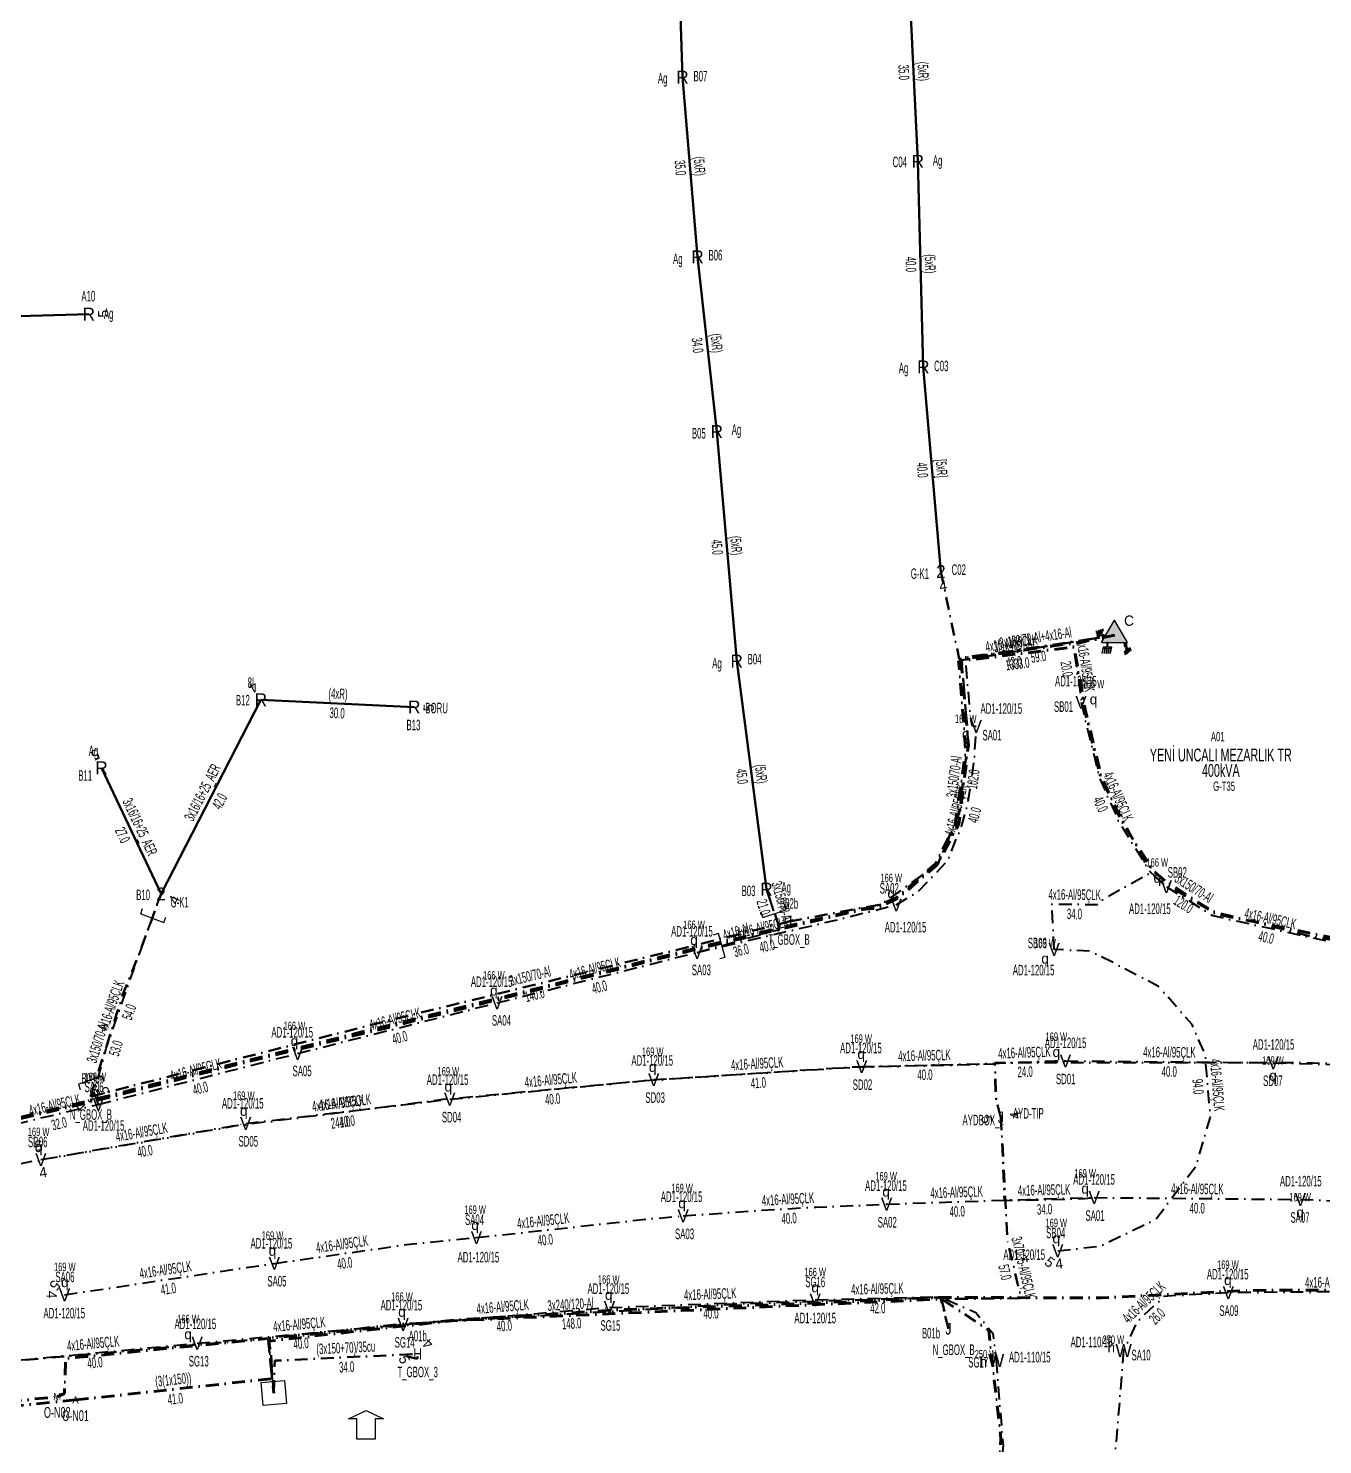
# Model space of a CAD drawing. Header units: millimetres. Extents: x 554556 to 559004, y 4084130 to 4087120.
# Drawn here: x 556006.3 to 556257.9, y 4085546.4 to 4085821.7 of the extents above; entities that cross this region are included whole.
import ezdxf
from ezdxf.enums import TextEntityAlignment as Align

# ---------------------------------------------------------------- set-up
doc = ezdxf.new("R2010")
doc.units = ezdxf.units.MM
doc.linetypes.add('DASHDOT', pattern=[5, 2.5, -1.25, 0, -1.25])
for name, color, linetype, lineweight in [('DIREK_AG_MEVCUT', 120, 'Continuous', 25), ('DIREK_AG_YENI', 108, 'Continuous', 25), ('DIREK_AYD_MEVCUT', 190, 'Continuous', 25), ('DIREK_AYD_YENI', 152, 'Continuous', 25), ('DIREK_BOX_MEVCUT', 5, 'Continuous', 25), ('DIREK_BOX_YENI', 5, 'Continuous', 25), ('HAT_AG_HAVAI_BYSK', 3, 'Continuous', 50), ('HAT_AG_HAVAI_MEVCUT', 126, 'Continuous', 50), ('HAT_AG_HAVAI_YENI', 3, 'Continuous', 50), ('HAT_AG_YERALTI_MEVCUT', 126, 'DASHDOT', 50), ('HAT_AG_YERALTI_YENI', 3, 'DASHDOT', 50), ('HAT_AYD_YERALTI_MEVCUT', 150, 'DASHDOT', 40), ('HAT_AYD_YERALTI_YENI', 4, 'DASHDOT', 40), ('HAT_BOX_YERALTI_MEVCUT', 192, 'DASHDOT', 50), ('HAT_BOX_YERALTI_YENI', 5, 'DASHDOT', 50), ('HAT_ENH_YERALTI_MEVCUT', 6, 'DASHDOT', 70), ('HAT_ENH_YERALTI_YENI', 6, 'DASHDOT', 70), ('HAT_OG_YERALTI_MEVCUT', 48, 'DASHDOT', 70), ('HAT_OG_YERALTI_YENI', 1, 'DASHDOT', 70), ('NODE_ENH_YENI', 5, 'Continuous', 25), ('NODE_OG_MEVCUT', 5, 'Continuous', 25), ('TRAFO_MEVCUT', 5, 'Continuous', 30), ('TRAFO_TADILAT_BYSK', 5, 'Continuous', 30), ('TRAFO_YENI', 5, 'Continuous', 30)]:
    doc.layers.add(name, color=color, linetype=linetype, lineweight=lineweight)
doc.layers.add('LAMBA_GUCU', color=4, linetype='Continuous')
doc.layers.add('NIA_AG', color=5, linetype='Continuous')
doc.styles.add('Direk', font='B_CAD')
doc.styles.get("Standard").update_dxf_attribs({"font": 'Arial'})

# ---------------------------------------------------------------- blocks, each defined once
blk = doc.blocks.new('YENI_DIREK')
h = blk.add_hatch(color=32)
h.paths.add_polyline_path([(-3.28, -0.5), (-3.07, -0.63), (-2.64, 0.1), (-1.87, -0.35), (-1.77, -0.17), (-2.54, 0.28), (-2.11, 1.01), (-2.33, 1.14)])
h.paths.add_polyline_path([(-3.42, -0.17), (-3.29, -0.25), (-2.57, 0.98), (-2.7, 1.06)])
h.paths.add_polyline_path([(-3.5, 0.29), (-3.37, 0.22), (-3.01, 0.82), (-3.14, 0.9)])
h.paths.add_polyline_path([(-3.41, 0.73), (-3.54, 0.81), (-3.62, 0.68), (-3.49, 0.61)])
h.paths.add_polyline_path([(-1.26, -1.44), (-1.46, -1.44), (-1.47, -2.34), (-2.22, -2.34), (-2.48, -3.47), (-2.38, -3.47), (-2.17, -2.54), (-1.87, -2.54), (-2.08, -3.47), (-1.98, -3.47), (-1.77, -2.54), (-1.47, -2.54), (-1.68, -3.48), (-1.58, -3.48), (-1.37, -2.54), (-1.07, -2.54), (-1.28, -3.48), (-1.18, -3.48), (-0.97, -2.54), (-0.67, -2.55), (-0.88, -3.48), (-0.78, -3.48), (-0.52, -2.35), (-1.27, -2.34)])
at = {"layer": 'TRAFO_YENI'}
for points in [[(2.31, -1.57), (2.08, -1.92), (2.04, -1.44), (1.9, -1.44), (1.98, -2.32), (2.21, -1.96), (2.27, -2.67), (2.06, -2.67), (2.36, -2.87), (2.36, -2.86), (2.6, -2.49), (2.41, -2.63)], [(2.31, -1.57), (2.08, -1.92), (2.04, -1.44), (1.9, -1.44), (1.98, -2.32), (2.21, -1.96), (2.27, -2.67), (2.06, -2.67), (2.36, -2.87), (1.94, -3.19), (2.16, -3.79), (2.22, -3.74), (2.04, -3.26), (2.22, -3.13), (2.4, -3.6), (2.46, -3.56), (2.28, -3.08), (2.46, -2.94), (2.64, -3.42), (2.69, -3.38), (2.51, -2.9), (2.69, -2.76), (2.87, -3.24), (2.93, -3.2), (2.75, -2.72), (2.93, -2.58), (3.11, -3.06), (3.17, -3.01), (2.95, -2.42), (2.36, -2.86), (2.6, -2.49), (2.41, -2.63)], [(2.93, -2.58), (3.11, -3.06), (3.17, -3.01), (2.95, -2.42), (2.36, -2.86), (2.6, -2.49), (2.41, -2.63), (2.31, -1.57), (2.08, -1.92), (2.04, -1.44), (1.9, -1.44), (1.98, -2.32), (2.21, -1.96), (2.27, -2.67), (2.06, -2.67), (2.36, -2.87), (1.94, -3.19), (2.16, -3.79), (2.22, -3.74), (2.04, -3.26), (2.22, -3.13), (2.4, -3.6), (2.46, -3.56), (2.28, -3.08), (2.46, -2.94), (2.64, -3.42), (2.69, -3.38), (2.51, -2.9), (2.69, -2.76), (2.87, -3.24), (2.93, -3.2), (2.75, -2.72)]]:
    blk.add_hatch(color=32, dxfattribs=at).paths.add_polyline_path(points)
at = {"layer": 'TRAFO_TADILAT_BYSK', "color": 32, "flags": 128}
for points in [[(-3.49, 0.61), (-3.41, 0.73), (-3.54, 0.81), (-3.62, 0.68), (-3.49, 0.61)], [(-3.37, 0.22), (-3.01, 0.82), (-3.14, 0.9), (-3.5, 0.29), (-3.37, 0.22)], [(-3.29, -0.25), (-2.57, 0.98), (-2.7, 1.06), (-3.42, -0.17), (-3.29, -0.25)], [(-1.77, -0.17), (-2.54, 0.28), (-2.11, 1.01), (-2.33, 1.14), (-3.28, -0.5), (-3.07, -0.63), (-2.64, 0.1), (-1.87, -0.35), (-1.77, -0.17)], [(-1.26, -1.44), (-1.46, -1.44), (-1.47, -2.34), (-2.22, -2.34), (-2.48, -3.47), (-2.38, -3.47), (-2.17, -2.54), (-1.87, -2.54), (-2.08, -3.47), (-1.98, -3.47), (-1.77, -2.54), (-1.47, -2.54), (-1.68, -3.48), (-1.58, -3.48), (-1.37, -2.54), (-1.07, -2.54), (-1.28, -3.48), (-1.18, -3.48), (-0.97, -2.54), (-0.67, -2.55), (-0.88, -3.48), (-0.78, -3.48), (-0.52, -2.35), (-1.27, -2.34), (-1.26, -1.44)]]:
    blk.add_lwpolyline(points, dxfattribs=at)
at = {"layer": 'TRAFO_YENI', "linetype": 'Continuous'}
for p, q in [((-2.5, -1.44), (0, 2.89)), ((2.5, -1.44), (0, 2.89)), ((-2.5, -1.44), (2.5, -1.44))]:
    blk.add_line(p, q, dxfattribs=at)
at = {"layer": 'TRAFO_YENI', "color": 32, "flags": 128}
blk.add_lwpolyline([(1.9, -1.44), (2.04, -1.44), (2.08, -1.92), (2.31, -1.57), (2.41, -2.63), (2.6, -2.49), (2.36, -2.86), (2.95, -2.42), (3.17, -3.01), (3.11, -3.06), (2.93, -2.58), (2.75, -2.72), (2.93, -3.2), (2.87, -3.24), (2.69, -2.76), (2.51, -2.9), (2.69, -3.38), (2.64, -3.42), (2.46, -2.94), (2.28, -3.08), (2.46, -3.56), (2.4, -3.6), (2.22, -3.13), (2.04, -3.26), (2.22, -3.74), (2.16, -3.79), (1.94, -3.19), (2.36, -2.87), (2.06, -2.67), (2.27, -2.67), (2.21, -1.96), (1.98, -2.32), (1.9, -1.44)], dxfattribs=at)
at = {"layer": 'TRAFO_YENI', "linetype": 'Continuous'}
for points in [[(-2.5, -1.44), (0, -1.44), (0, 2.89)], [(0, -1.44), (0, 2.89), (2.5, -1.44)]]:
    blk.add_solid(points, dxfattribs=at)
blk = doc.blocks.new('MEV_BINA_KARE')
at = {"layer": 'TRAFO_MEVCUT', "linetype": 'Continuous'}
for p, q in [((-2.25, -2.25), (-2.25, 2.25)), ((-2.25, 2.25), (2.25, 2.25)), ((0, 1.8), (0, 2.7)), ((2.25, 2.25), (2.25, -2.25)), ((2.25, -2.25), (-2.25, -2.25))]:
    blk.add_line(p, q, dxfattribs=at)
blk = doc.blocks.new('AG_NIA', base_point=(-64.4296, 129.8924))
at = {"layer": 'NIA_AG'}
for p, q in [((-64.429604, 132.292432), (-65.529604, 132.292432)), ((-64.429604, 127.492432), (-64.429604, 132.292432)), ((-64.429604, 127.492432), (-65.529604, 127.492432))]:
    blk.add_line(p, q, dxfattribs=at)
blk = doc.blocks.new('MEV_BETKOSK')
at = {"layer": 'TRAFO_MEVCUT', "linetype": 'Continuous'}
for p, q in [((-3.4, 2), (0, 3.6)), ((0, 3.6), (3.4, 2)), ((-1.8, 2), (-3.4, 2)), ((-1.8, -2), (-1.8, 2)), ((3.4, 2), (1.8, 2)), ((1.8, 2), (1.8, -2)), ((1.8, -2), (-1.8, -2))]:
    blk.add_line(p, q, dxfattribs=at)

msp = doc.modelspace()

# ---------------------------------------------------------------- linework, layer by layer
at = {"layer": 'HAT_AG_HAVAI_BYSK'}
msp.add_line((556183.72, 4085716.09), (556180.31, 4085755.85), dxfattribs=at)
at = {"layer": 'HAT_AG_HAVAI_MEVCUT'}
for p, q in [((556133.49, 4085812.17), (556132.36, 4085848.59)), ((556179.24, 4085795.82), (556177.57, 4085830.58)), ((556136.42, 4085777.24), (556133.49, 4085812.17)), ((556180.31, 4085755.85), (556179.24, 4085795.82)), ((556140.16, 4085743.29), (556136.42, 4085777.24)), ((555983.48, 4085765.12), (556018.09, 4085766.11)), ((556144.03, 4085698.68), (556140.16, 4085743.29)), ((556149.82, 4085654.35), (556144.03, 4085698.68)), ((556051.53, 4085691.16), (556081.36, 4085689.75))]:
    msp.add_line(p, q, dxfattribs=at)
at = {"layer": 'HAT_AG_HAVAI_YENI'}
for p, q in [((556032.136, 4085653.408), (556051.53, 4085691.16)), ((556020.56, 4085677.93), (556032.136, 4085653.408))]:
    msp.add_line(p, q, dxfattribs=at)
at = {"layer": 'HAT_AG_YERALTI_MEVCUT', "flags": 128}
msp.add_lwpolyline([(556081.98, 4085563.5), (556081.98, 4085563.05), (556078.8, 4085563.79)], dxfattribs=at)
msp.add_lwpolyline([(556081.98, 4085563.5), (556081.98, 4085563.05), (556078.8, 4085563.79)], dxfattribs=at)
at = {"layer": 'HAT_AG_YERALTI_YENI', "flags": 128}
msp.add_lwpolyline([(556183.72, 4085716.09), (556187.293398, 4085699.087853), (556217.475, 4085703.712)], dxfattribs=at)
at = {"layer": 'HAT_AYD_YERALTI_MEVCUT', "flags": 128}
for points in [[(556219.255763, 4085564.681888), (556215.289394, 4085516.423573)], [(556194.47, 4085562.75), (556195.816307, 4085546.202581), (556192.91, 4085511.28)]]:
    msp.add_lwpolyline(points, dxfattribs=at)
at = {"layer": 'HAT_AYD_YERALTI_YENI', "flags": 128}
for points in [[(556217.475, 4085703.712), (556206.952613, 4085701.697342), (556188.454053, 4085698.980005), (556189.433371, 4085688.062419), (556189.723539, 4085686.212595), (556190.60028, 4085685.966502)], [(556217.475, 4085703.712), (556210.549198, 4085702.055156), (556209.377364, 4085701.831949), (556210.746336, 4085693.107447), (556210.967, 4085690.663)], [(556210.967, 4085690.663), (556214.569249, 4085675.929128), (556218.394249, 4085667.322878), (556224.370811, 4085657.760378), (556227.563643, 4085654.822393)], [(556175.046, 4085651.28), (556179.261483, 4085653.859507), (556185.036017, 4085659.858294), (556187.783125, 4085666.698033), (556189.12199, 4085671.757882), (556190.235998, 4085679.408378), (556190.60028, 4085685.966502)], [(556205.747908, 4085642.639251), (556205.298133, 4085651.464276), (556214.137857, 4085651.367284), (556214.739008, 4085652.097254), (556224.394866, 4085657.503104), (556226.498896, 4085655.785528), (556227.563643, 4085654.822393)], [(556227.563643, 4085654.822393), (556236.61604, 4085649.1978), (556258.131665, 4085644.41655), (556265.462915, 4085643.14155)], [(556019.94528, 4085612.515257), (556019.150347, 4085614.852359), (556021.48936, 4085623.416888), (556026.815512, 4085638.756616), (556032.136, 4085653.408)], [(556136.334, 4085642.054), (556152.402127, 4085646.530818), (556149.82, 4085654.35)], [(556136.334, 4085642.054), (556162.684014, 4085648.189953), (556175.046, 4085651.28)], [(556097.446389, 4085632.242337), (556136.334, 4085642.054)], [(556206.434937, 4085584.047366), (556214.686566, 4085584.970345), (556225.473171, 4085590.145), (556233.271594, 4085600.49431), (556236.114011, 4085610.041912), (556235.093656, 4085622.213284), (556232.54277, 4085628.043881), (556226.031118, 4085635.454562), (556212.869072, 4085642.316038), (556205.747908, 4085642.639251)], [(556058.68344, 4085622.409667), (556097.446389, 4085632.242337)], [(556019.94528, 4085612.515257), (556058.68344, 4085622.409667)], [(556195.402, 4085610.007), (556194.332268, 4085613.809867), (556194.276446, 4085620.675876), (556253.223645, 4085620.675876), (556332.287012, 4085618.270841), (556384.776784, 4085616.818903), (556432.416125, 4085616.204929), (556449.218309, 4085616.484035), (556489.934881, 4085618.435929), (556520.971474, 4085620.892062), (556538.082538, 4085622.174161), (556537.635968, 4085610.507528), (556536.966113, 4085609.67021), (556530.648687, 4085609.912234)], [(556195.402, 4085610.007), (556194.559894, 4085613.504742), (556194.280788, 4085620.31493), (556165.717635, 4085619.703243), (556126.028755, 4085617.079646), (556086.929971, 4085613.450974), (556046.654161, 4085608.318708), (556007.579314, 4085601.50852), (555985.556043, 4085597.324951), (555978.936383, 4085595.988312), (555981.476248, 4085584.450068), (555979.380415, 4085584.337856)], [(556127.905371, 4085617.326406), (556168.336857, 4085619.850472)], [(556168.336857, 4085619.850472), (556192.819428, 4085620.461947), (556207.945154, 4085620.958332)], [(556195.402, 4085610.007), (556194.453099, 4085613.981793), (556194.173993, 4085620.512875), (556205.896447, 4085620.959445), (556207.945154, 4085620.958332)], [(556207.945154, 4085620.958332), (556248.330886, 4085620.609267)], [(556248.330886, 4085620.609267), (556288.767835, 4085619.419816)], [(556088.24362, 4085613.519217), (556127.905371, 4085617.326406)], [(556048.583944, 4085608.809384), (556088.24362, 4085613.519217)], [(555988.853762, 4085605.533781), (556003.812634, 4085608.699205), (556019.94528, 4085612.515257)], [(556008.768772, 4085601.779657), (556048.583944, 4085608.809384)], [(556195.402, 4085610.007), (556196.016093, 4085593.830336), (556211.646032, 4085594.221085), (556213.534642, 4085594.405337)], [(556173.172285, 4085593.109998), (556200.50629, 4085594.055111), (556213.534642, 4085594.405337)], [(556213.534642, 4085594.405337), (556253.612468, 4085594.037554)], [(556253.612468, 4085594.037554), (556293.262331, 4085592.707942)], [(556133.618973, 4085590.84136), (556148.778416, 4085591.937753), (556159.440267, 4085592.551786), (556173.172285, 4085593.109998)], [(556093.43656, 4085586.624945), (556119.802622, 4085589.483291), (556126.473216, 4085590.219182), (556133.618973, 4085590.84136)], [(556054.152459, 4085581.612783), (556080.99101, 4085585.413761), (556093.43656, 4085586.624945)], [(556013.381031, 4085575.496559), (556054.152459, 4085581.612783)], [(556159.292722, 4085574.501618), (556183.541314, 4085575.132022), (556190.507801, 4085572.084184), (556193.845909, 4085568.020399), (556194.47, 4085562.75)], [(556239.602512, 4085575.922425), (556227.096752, 4085575.210315), (556221.813833, 4085570.210409), (556219.255763, 4085564.681888)], [(556279.678695, 4085576.238897), (556239.602512, 4085575.922425)], [(556079.186, 4085569.744), (556118.215611, 4085572.960307), (556119.300021, 4085573.041144)], [(556119.300021, 4085573.041144), (556158.605786, 4085574.521111), (556159.292722, 4085574.501618)], [(556039.151, 4085566.093), (556079.186, 4085569.744)], [(555999.061371, 4085562.303066), (556039.151, 4085566.093)]]:
    msp.add_lwpolyline(points, dxfattribs=at)
at = {"layer": 'HAT_BOX_YERALTI_MEVCUT', "flags": 128}
msp.add_lwpolyline([(556054.052, 4085556.402), (556054.241274, 4085562.709754), (556082.02, 4085564.01)], dxfattribs=at)
at = {"layer": 'HAT_BOX_YERALTI_YENI', "flags": 128}
for points in [[(556154.213555, 4085648.060996), (556172.134326, 4085651.408301), (556183.106683, 4085659.193156), (556187.213654, 4085669.000849), (556189.040452, 4085682.902049), (556187.814491, 4085698.839549), (556217.475, 4085703.712)], [(556217.475, 4085703.712), (556209.42457, 4085702.132938), (556211.486514, 4085689.858295), (556214.688985, 4085676.011406), (556223.506478, 4085659.413772), (556227.32582, 4085655.924497), (556236.507226, 4085650.061354), (556255.693524, 4085645.157508), (556286.118, 4085640.199)], [(556018.413, 4085614.045), (556024.720821, 4085633.927843), (556028.55379, 4085643.562062), (556032.136, 4085653.408)], [(556149.82, 4085654.35), (556152.234596, 4085647.24395), (556154.213555, 4085648.060996)], [(556018.413, 4085614.045), (556074.097122, 4085628.247882), (556134.529099, 4085643.079009), (556154.213555, 4085648.060996)], [(556195.402, 4085610.007), (556196.697082, 4085585.854128), (556199.337253, 4085574.829638), (556183.842487, 4085574.690571), (556185.200777, 4085568.912449)], [(556195.402, 4085610.007), (556196.697082, 4085585.854128), (556199.337253, 4085574.829638), (556183.842487, 4085574.690571), (556185.200777, 4085568.912449)], [(556185.200777, 4085568.912449), (556183.632767, 4085575.004121), (556144.915932, 4085573.777815), (556078.742424, 4085569.816093), (556052.897204, 4085567.080853), (556053.511237, 4085560.94052), (556054.052, 4085556.402)], [(556185.200777, 4085568.912449), (556183.632767, 4085575.004121), (556144.915932, 4085573.777815), (556078.742424, 4085569.816093), (556052.897204, 4085567.080853), (556053.511237, 4085560.94052), (556054.052, 4085556.402)], [(555531.19699, 4085504.543094), (555596.091285, 4085532.320317), (555609.454266, 4085538.021038), (555627.108112, 4085543.476567), (555661.093467, 4085552.292603), (555687.206448, 4085555.786593), (555731.486495, 4085558.137927), (555785.434933, 4085553.994177), (555840.130876, 4085550.011393), (555880.373064, 4085551.286393), (555923.122288, 4085555.270769), (556007.469561, 4085562.995724), (556053.262362, 4085567.0574), (556054.052, 4085556.402)], [(555531.19699, 4085504.543094), (555596.091285, 4085532.320317), (555609.454266, 4085538.021038), (555627.108112, 4085543.476567), (555661.093467, 4085552.292603), (555687.206448, 4085555.786593), (555731.486495, 4085558.137927), (555785.434933, 4085553.994177), (555840.130876, 4085550.011393), (555880.373064, 4085551.286393), (555923.122288, 4085555.270769), (556007.469561, 4085562.995724), (556053.262362, 4085567.0574), (556054.052, 4085556.402)]]:
    msp.add_lwpolyline(points, dxfattribs=at)
at = {"layer": 'HAT_ENH_YERALTI_MEVCUT', "flags": 128}
msp.add_lwpolyline([(555182.49362, 4085030.976931), (555173.656109, 4085037.459721), (555235.331838, 4085134.533422), (555256.855017, 4085166.897906), (555295.430076, 4085228.721381), (555291.751508, 4085249.438414), (555274.756168, 4085272.858821), (555284.082879, 4085292.963065), (555334.49471, 4085362.746927), (555355.510899, 4085397.773909), (555376.180567, 4085421.958913), (555424.886724, 4085443.928499), (555548.988503, 4085494.932596), (555553.568955, 4085514.062716), (555603.95392, 4085533.192837), (555696.006446, 4085554.240049), (555755.282876, 4085554.240049), (555817.460949, 4085548.851283), (555882.747926, 4085550.302105), (555903.851139, 4085544.752047), (555948.013514, 4085549.216113), (556011.951245, 4085555.697078)], dxfattribs=at)
at = {"layer": 'HAT_ENH_YERALTI_YENI', "flags": 128}
msp.add_lwpolyline([(556011.951245, 4085555.697078), (556013.338518, 4085556.324654), (556013.582355, 4085563.110998), (556049.522626, 4085566.674968), (556088.960394, 4085570.57909), (556120.164944, 4085572.552971), (556160.166226, 4085573.9257), (556183.161659, 4085575.000359), (556214.97586, 4085574.913041), (556243.169523, 4085576.365454), (556294.285573, 4085576.529686), (556345.980928, 4085577.157556), (556377.60759, 4085577.356103), (556412.031458, 4085577.562454), (556442.324714, 4085577.820158), (556476.708571, 4085578.63504), (556494.740897, 4085579.002957), (556503.105968, 4085579.687017), (556513.171415, 4085580.468799), (556537.854286, 4085611.259616), (556538.164158, 4085632.507743), (556564.776655, 4085633.588578), (556581.523018, 4085634.314254), (556590.398591, 4085634.705003), (556592.178997, 4085634.773115), (556591.833209, 4085635.840548), (556586.481007, 4085637.764935), (556584.391243, 4085642.395492), (556575.933183, 4085681.766455), (556565.676679, 4085727.330025), (556554.833825, 4085775.893888), (556551.34729, 4085816.71952), (556534.947616, 4085986.12531), (556535.362463, 4086112.479782), (556537.641782, 4086257.492795), (556543.625782, 4086513.766446), (556686.577519, 4086543.365235), (556735.656701, 4086551.22359), (556697.267721, 4086650.036469), (556593.937797, 4086843.386646), (556542.76659, 4086928.708658), (556514.237245, 4086977.948445), (556481.08281, 4087038.836242), (556523.013152, 4087042.662585), (556536.104749, 4087041.216777)], dxfattribs=at)
at = {"layer": 'HAT_OG_YERALTI_MEVCUT', "flags": 128}
for points in [[(556364.911, 4085425.255), (556362.119451, 4085426.194664), (556354.383747, 4085429.968177), (556341.18377, 4085401.803309), (556312.326767, 4085412.166321), (556235.481046, 4085445.965684), (556209.015507, 4085459.517316), (556183.847847, 4085471.635225), (556191.574116, 4085505.483644), (556195.412578, 4085547.57366), (556193.021113, 4085568.618546), (556183.933549, 4085574.676922), (556088.626009, 4085570.459975), (556053.066664, 4085566.513918), (556054.052, 4085556.402)], [(556015.509361, 4085555.070812), (556053.877684, 4085559.244487), (556054.052, 4085556.402)], [(556015.509361, 4085555.070812), (555903.708204, 4085543.837102), (555882.942714, 4085549.809971), (555816.293256, 4085548.175997), (555755.256671, 4085553.836267), (555696.441463, 4085553.680457), (555603.333526, 4085532.26671), (555553.986163, 4085513.757698), (555549.239773, 4085494.348169), (555412.725746, 4085437.20439), (555377.850931, 4085421.218698), (555356.096368, 4085397.029326), (555340.530624, 4085371.558108), (555309.108098, 4085326.468784), (555288.609469, 4085297.719171), (555284.835955, 4085292.813603), (555275.307833, 4085272.625304), (555292.332066, 4085249.596395), (555296.061316, 4085228.423088), (555209.299401, 4085092.551135), (555174.102169, 4085037.369023), (555182.49362, 4085030.976931)]]:
    msp.add_lwpolyline(points, dxfattribs=at)
at = {"layer": 'HAT_OG_YERALTI_YENI', "flags": 128}
for points in [[(556217.475, 4085703.712), (556210.350716, 4085702.260124), (556187.633816, 4085699.253086), (556189.084128, 4085682.367305), (556187.219441, 4085667.03543), (556182.972097, 4085659.058711), (556175.61694, 4085652.739492), (556171.396325, 4085650.687269), (556168.485482, 4085650.392649), (556135.478825, 4085642.471051), (556076.626315, 4085627.555969), (556048.257564, 4085620.623157), (556018.485551, 4085612.983667), (555988.921488, 4085606.050854), (555976.283013, 4085603.433125), (555951.273397, 4085599.203558), (555910.699756, 4085593.288697), (555871.33413, 4085590.180884), (555830.960748, 4085590.02377), (555807.160045, 4085591.45226), (555791.976983, 4085593.904183), (555774.734133, 4085597.9076), (555753.715822, 4085606.107032), (555745.94934, 4085610.816059), (555740.143581, 4085613.799048), (555735.82088, 4085616.035521), (555729.311568, 4085620.375061), (555723.55696, 4085624.242913), (555719.028743, 4085627.544738), (555713.840162, 4085631.035238), (555710.146854, 4085633.383329), (555704.862577, 4085637.001717), (555697.41335, 4085625.51935), (555692.284, 4085617.447)], [(555692.284, 4085617.447), (555693.313323, 4085619.320313), (555697.537157, 4085625.692426), (555701.501571, 4085632.058659), (555704.984822, 4085637.459078), (555707.481826, 4085635.530254), (555710.209785, 4085633.457449), (555713.083611, 4085631.437625), (555715.674674, 4085629.747368), (555720.185377, 4085626.760146), (555724.084967, 4085623.588468), (555727.835308, 4085621.551373), (555734.185874, 4085617.220453), (555740.790745, 4085613.239582), (555747.545111, 4085609.44374), (555753.223843, 4085607.150238), (555774.494276, 4085598.384613), (555790.61567, 4085594.584132), (555807.200875, 4085591.952889), (555831.668969, 4085590.340091), (555861.597712, 4085590.451929), (555870.845899, 4085590.507833), (555893.333951, 4085592.209783), (555913.992529, 4085594.078536), (555944.14285, 4085598.262074), (555966.255275, 4085601.970785), (555989.842484, 4085606.405928), (556019.631444, 4085613.60139), (556045.592165, 4085620.217527), (556070.893311, 4085626.524707), (556104.354071, 4085634.825689), (556137.52472, 4085643.236151), (556168.114979, 4085650.52284), (556171.198018, 4085650.921821), (556175.145845, 4085652.696168), (556182.682943, 4085659.29384), (556186.497959, 4085666.81338), (556188.561388, 4085681.386204), (556187.182573, 4085698.644745), (556209.598083, 4085701.401344), (556211.738075, 4085689.54071), (556214.888949, 4085676.27677), (556219.273972, 4085666.81622), (556225.186154, 4085657.748457), (556228.994614, 4085654.41152), (556237.206783, 4085649.546892), (556267.101384, 4085643.417084), (556307.255429, 4085637.38401), (556354.52341, 4085634.225693), (556428.390531, 4085630.679631), (556479.177518, 4085630.802002), (556536.034369, 4085632.518219), (556556.603595, 4085633.86449), (556591.585296, 4085635.01304), (556626.096114, 4085636.545492), (556678.048023, 4085641.264317), (556730.91367, 4085646.167551), (556782.005376, 4085651.008263), (556843.751095, 4085660.198916), (556897.416743, 4085670.072593), (556904.653044, 4085671.452433), (556910.100644, 4085672.608371), (556910.907615, 4085672.860534), (556909.271553, 4085676.519805), (556908.394, 4085680.576)]]:
    msp.add_lwpolyline(points, dxfattribs=at)

# ---------------------------------------------------------------- block references
at = {"layer": 'NIA_AG'}
for p, rotation in [((556030.42935, 4085648.708282), 250.042071), ((556151.387871, 4085649.602182), 288.274762), ((556141.150548, 4085643.395962), 15.568623), ((556018.335189, 4085617.248924), 108.785027)]:
    msp.add_blockref('AG_NIA', p, dxfattribs=dict(at, rotation=rotation))
at = {"layer": 'TRAFO_MEVCUT', "rotation": 4.945075}
msp.add_blockref('MEV_BINA_KARE', (556054.052, 4085556.402), dxfattribs=at)
msp.add_blockref('MEV_BINA_KARE', (556054.052, 4085556.402), dxfattribs=at)
at = {"layer": 'TRAFO_MEVCUT'}
msp.add_blockref('MEV_BETKOSK', (556071.983143, 4085549.418289), dxfattribs=at)
at = {"layer": 'TRAFO_YENI'}
msp.add_blockref('YENI_DIREK', (556217.475, 4085703.712), dxfattribs=at)
msp.add_blockref('YENI_DIREK', (556217.475, 4085703.712), dxfattribs=at)

# ---------------------------------------------------------------- texts
at = {"layer": 'DIREK_AG_MEVCUT', "linetype": 'ByBlock', "width": 0.53}
for s, p in [('Ag', (556129.642047, 4085811.949072)), ('B07', (556136.984245, 4085812.37062)), ('C04', (556175.742446, 4085795.689182)), ('Ag', (556183.091932, 4085795.964073)), ('B06', (556139.903648, 4085777.577933)), ('Ag', (556132.584787, 4085776.867964)), ('A10', (556017.989925, 4085769.608569)), ('Ag', (556021.943152, 4085766.220217)), ('Ag', (556176.461763, 4085755.633658)), ('C03', (556183.804482, 4085756.046455)), ('B05', (556136.676837, 4085742.947105)), ('Ag', (556143.99463, 4085743.667495)), ('Ag', (556140.199736, 4085698.263919)), ('B04', (556147.50953, 4085699.057981)), ('8I', (556049.601838, 4085694.492737)), ('B12', (556048.031091, 4085691.072622)), ('BORU', (556085.696581, 4085689.545019)), ('B13', (556081.194747, 4085686.253903)), ('Ag', (556019.001212, 4085681.232056)), ('B11', (556017.394939, 4085676.435882)), ('B03', (556146.33558, 4085654.020124)), ('B03', (556146.33558, 4085654.020124)), ('Ag', (556153.656141, 4085654.713173)), ('Ag', (556153.656141, 4085654.713173))]:
    msp.add_text(s, height=2.05, dxfattribs=at).set_placement(p, align=Align.MIDDLE_CENTER)
at = {"layer": 'DIREK_AG_MEVCUT', "linetype": 'ByBlock', "style": 'Direk'}
for p in [(556133.49, 4085812.17), (556179.24, 4085795.82), (556136.42, 4085777.24), (556018.09, 4085766.11), (556180.31, 4085755.85), (556140.16, 4085743.29), (556144.03, 4085698.68), (556051.53, 4085691.16), (556081.36, 4085689.75), (556020.56, 4085677.93), (556149.82, 4085654.35), (556149.82, 4085654.35)]:
    msp.add_text('R', height=2.5, dxfattribs=at).set_placement(p, align=Align.MIDDLE_CENTER)
at = {"layer": 'DIREK_AG_MEVCUT', "color": 32, "style": 'Direk'}
for s, rotation, p in [('5', 451.638467, (556020.888855, 4085766.19006)), ('4', 210.051621, (556050.127816, 4085693.583609)), ('5', 447.293766, (556084.156877, 4085689.617798)), ('5', 565.270398, (556019.364706, 4085680.462049))]:
    msp.add_text(s, height=2, rotation=rotation, dxfattribs=at).set_placement(p, align=Align.MIDDLE_CENTER)
at = {"layer": 'DIREK_AG_YENI', "linetype": 'ByBlock', "width": 0.53}
for s, p in [('G-K1', (556179.645276, 4085715.670994)), ('C02', (556187.201641, 4085716.448019))]:
    msp.add_text(s, height=2.05, dxfattribs=at).set_placement(p, align=Align.MIDDLE_CENTER)
at = {"layer": 'DIREK_AG_YENI', "linetype": 'ByBlock', "style": 'Direk'}
msp.add_text('2', height=2.5, dxfattribs=at).set_placement((556183.72, 4085716.09), align=Align.MIDDLE_CENTER)
at = {"layer": 'DIREK_AG_YENI', "color": 32, "style": 'Direk'}
for rotation, p in [(368.870205, (556184.15175, 4085713.323487)), (426.425774, (556034.70232, 4085652.288177)), (426.425774, (556034.70232, 4085652.288177))]:
    msp.add_text('4', height=2, rotation=rotation, dxfattribs=at).set_placement(p, align=Align.MIDDLE_CENTER)
at = {"layer": 'DIREK_AG_YENI', "style": 'Direk'}
msp.add_text('2', height=2.5, dxfattribs=at).set_placement((556032.136, 4085653.408), align=Align.MIDDLE_CENTER)
msp.add_text('2', height=2.5, dxfattribs=at).set_placement((556032.136, 4085653.408), align=Align.MIDDLE_CENTER)
at = {"layer": 'DIREK_AG_YENI', "width": 0.53}
for s, p in [('B10', (556028.639711, 4085653.246859)), ('B10', (556028.639711, 4085653.246859)), ('G-K1', (556035.748297, 4085651.831761)), ('G-K1', (556035.748297, 4085651.831761))]:
    msp.add_text(s, height=2.05, dxfattribs=at).set_placement(p, align=Align.MIDDLE_CENTER)
at = {"layer": 'DIREK_AYD_MEVCUT', "width": 0.53}
for s, p in [('AD1-110/15', (556212.995618, 4085566.331728)), ('AD1-110/15', (556200.997765, 4085563.40182)), ('SA10', (556222.6402, 4085563.789932)), ('SG17', (556190.987319, 4085562.402242))]:
    msp.add_text(s, height=2.05, dxfattribs=at).set_placement(p, align=Align.MIDDLE_CENTER)
at = {"layer": 'DIREK_AYD_MEVCUT', "style": 'Direk'}
for p in [(556194.47, 4085562.75), (556219.255763, 4085564.681888)]:
    msp.add_text('W', height=2.5, dxfattribs=at).set_placement(p, align=Align.MIDDLE_CENTER)
at = {"layer": 'DIREK_AYD_MEVCUT', "color": 40, "style": 'Direk'}
for p in [(556216.838308, 4085565.319), (556191.982371, 4085562.501602)]:
    msp.add_text('h', height=2, dxfattribs=at).set_placement(p, align=Align.MIDDLE_CENTER)
at = {"layer": 'DIREK_AYD_YENI', "width": 0.53}
for s, p in [('AD1-120/15', (556209.962312, 4085694.772361)), ('AD1-120/15', (556195.481927, 4085689.457664)), ('SB01', (556207.567137, 4085689.831776)), ('SA01', (556193.667228, 4085684.280137)), ('SB02', (556229.681538, 4085657.608882)), ('SA02', (556173.692589, 4085654.507736)), ('AD1-120/15', (556224.34414, 4085650.548858)), ('AD1-120/15', (556135.338055, 4085646.159906)), ('AD1-120/15', (556176.859278, 4085646.955534)), ('SB03', (556202.479534, 4085643.891341)), ('SA03', (556137.159049, 4085638.652634)), ('AD1-120/15', (556201.750765, 4085638.619801)), ('AD1-120/15', (556096.402993, 4085636.36668)), ('SA04', (556098.304793, 4085628.849235)), ('AD1-120/15', (556057.632947, 4085626.536701)), ('AD1-120/15', (556168.178241, 4085623.481237)), ('AD1-120/15', (556207.961295, 4085624.472421)), ('AD1-120/15', (556248.398581, 4085624.16713)), ('AD1-120/15', (556127.609914, 4085621.057504)), ('SA05', (556059.546799, 4085619.017822)), ('SA06', (556019.109337, 4085615.913962)), ('AD1-120/15', (556087.834962, 4085617.325636)), ('SD02', (556168.489615, 4085616.353807)), ('SD01', (556207.987437, 4085617.458587)), ('SD07', (556248.264303, 4085617.109901)), ('AD1-120/15', (556048.007577, 4085612.715978)), ('SD03', (556128.181663, 4085613.837329)), ('SD04', (556088.617233, 4085610.039215)), ('AD1-120/15', (556020.956662, 4085608.403268)), ('SD06', (556008.160228, 4085605.226347)), ('SD05', (556049.094794, 4085605.346865)), ('AD1-120/15', (556173.036387, 4085596.723038)), ('AD1-120/15', (556213.503428, 4085597.932414)), ('AD1-120/15', (556253.688585, 4085597.602393)), ('AD1-120/15', (556133.321522, 4085594.573842)), ('SA01', (556213.688724, 4085590.90873)), ('SA07', (556253.537753, 4085590.538351)), ('SA04', (556093.078436, 4085590.106575)), ('SA02', (556173.303838, 4085589.612471)), ('SB04', (556206.045874, 4085587.525674)), ('AD1-120/15', (556053.583416, 4085585.515269)), ('SA03', (556133.897015, 4085587.352422)), ('AD1-120/15', (556093.826884, 4085582.830283)), ('AD1-120/15', (556199.919186, 4085583.318552)), ('AD1-120/15', (556239.485945, 4085579.52013)), ('SA06', (556013.44029, 4085578.996058)), ('SA05', (556054.657473, 4085578.149409)), ('AD1-120/15', (556119.094409, 4085576.707582)), ('SG16', (556159.296884, 4085578.001615)), ('AD1-120/15', (556013.320889, 4085571.944997)), ('AD1-120/15', (556078.860343, 4085573.49584)), ('AD1-120/15', (556159.288555, 4085570.997963)), ('SA09', (556239.715853, 4085572.424261)), ('AD1-120/15', (556038.801067, 4085569.861166)), ('SG15', (556119.495991, 4085569.546634)), ('SG14', (556079.48866, 4085566.257111)), ('SG13', (556039.459332, 4085562.606608))]:
    msp.add_text(s, height=2.05, dxfattribs=at).set_placement(p, align=Align.MIDDLE_CENTER)
at = {"layer": 'DIREK_AYD_YENI', "style": 'Direk'}
for p in [(556210.967, 4085690.663), (556190.60028, 4085685.966502), (556227.563643, 4085654.822393), (556175.046, 4085651.28), (556205.747908, 4085642.639251), (556136.334, 4085642.054), (556097.446389, 4085632.242337), (556058.68344, 4085622.409667), (556207.945154, 4085620.958332), (556248.330886, 4085620.609267), (556168.336857, 4085619.850472), (556127.905371, 4085617.326406), (556019.94528, 4085612.515257), (556088.24362, 4085613.519217), (556048.583944, 4085608.809384), (556008.768772, 4085601.779657), (556173.172285, 4085593.109998), (556213.534642, 4085594.405337), (556253.612468, 4085594.037554), (556133.618973, 4085590.84136), (556093.43656, 4085586.624945), (556206.434937, 4085584.047366), (556054.152459, 4085581.612783), (556013.381031, 4085575.496559), (556159.292722, 4085574.501618), (556239.602512, 4085575.922425), (556119.300021, 4085573.041144), (556079.186, 4085569.744), (556039.151, 4085566.093)]:
    msp.add_text('V', height=2.5, dxfattribs=at).set_placement(p, align=Align.MIDDLE_CENTER)
at = {"layer": 'DIREK_AYD_YENI', "color": 4, "style": 'Direk'}
for p in [(556213.395473, 4085691.256732), (556188.566788, 4085684.512228), (556225.795876, 4085656.59016), (556174.079278, 4085653.585525), (556135.744679, 4085644.483547), (556203.985067, 4085640.866571), (556096.833244, 4085634.665982), (556058.066756, 4085624.832413), (556168.227745, 4085622.34809), (556206.177387, 4085622.726099), (556127.70802, 4085619.818604), (556087.976753, 4085616.004932), (556248.283327, 4085618.10972), (556019.348178, 4085614.942904), (556048.219051, 4085611.282611), (556008.334097, 4085604.241578), (556173.078319, 4085595.608231), (556211.766875, 4085596.173104), (556133.420371, 4085593.333459), (556253.5591, 4085591.538123), (556093.180757, 4085589.111823), (556206.157035, 4085586.531872), (556053.791735, 4085584.086622), (556013.423359, 4085577.996201), (556159.295694, 4085577.001616), (556239.521554, 4085578.421114), (556119.160042, 4085575.537222), (556078.969814, 4085572.234635), (556037.383233, 4085567.860767)]:
    msp.add_text('q', height=2, dxfattribs=at).set_placement(p, align=Align.MIDDLE_CENTER)
at = {"layer": 'DIREK_AYD_YENI', "color": 32, "style": 'Direk'}
for s, rotation, p in [('5', 190.012893, (556008.334097, 4085604.537009)), ('4', 370.012892, (556009.203446, 4085599.317735)), ('5', -38.617759, (556204.874633, 4085581.85965)), ('4', 366.382241, (556206.71284, 4085581.56286)), ('5', 228.780662, (556011.500549, 4085577.341601)), ('4', 269.029858, (556010.881389, 4085575.538888))]:
    msp.add_text(s, height=2, rotation=rotation, dxfattribs=at).set_placement(p, align=Align.MIDDLE_CENTER)
at = {"layer": 'DIREK_BOX_MEVCUT', "linetype": 'ByBlock', "width": 0.53}
for s, p in [('A01b', (556082.02, 4085567.51)), ('T_GBOX_3', (556082.02, 4085560.51))]:
    msp.add_text(s, height=2.05, dxfattribs=at).set_placement(p, align=Align.MIDDLE_CENTER)
at = {"layer": 'DIREK_BOX_MEVCUT', "color": 32, "style": 'Direk'}
for s, rotation, p in [('4', 495.000001, (556083.999899, 4085565.989899)), ('5', 292.500002, (556079.433137, 4085562.938486))]:
    msp.add_text(s, height=2, rotation=rotation, dxfattribs=at).set_placement(p, align=Align.MIDDLE_CENTER)
at = {"layer": 'DIREK_BOX_MEVCUT', "linetype": 'ByBlock', "style": 'Direk', "width": 0.8}
msp.add_text('H', height=2.25, dxfattribs=at).set_placement((556082.02, 4085564.01), align=Align.MIDDLE_CENTER)
at = {"layer": 'DIREK_BOX_YENI', "width": 0.53}
for s, p in [('B02b', (556154.213555, 4085651.560996)), ('T_GBOX_B', (556154.213555, 4085644.560996)), ('B09b', (556018.413, 4085617.545)), ('N_GBOX_B', (556018.497451, 4085610.545)), ('AYDBOX_1', (556191.944544, 4085609.462946)), ('AYDBOX_1', (556191.944544, 4085609.462946)), ('AYD-TIP', (556200.72254, 4085610.77826)), ('AYD-TIP', (556200.72254, 4085610.77826)), ('B01b', (556181.806719, 4085568.05783)), ('B01b', (556181.806719, 4085568.05783)), ('N_GBOX_B', (556186.204806, 4085564.834499)), ('N_GBOX_B', (556186.204806, 4085564.834499))]:
    msp.add_text(s, height=2.05, dxfattribs=at).set_placement(p, align=Align.MIDDLE_CENTER)
at = {"layer": 'DIREK_BOX_YENI', "style": 'Direk', "width": 0.8}
for p in [(556154.213555, 4085648.060996), (556018.413, 4085614.045), (556195.402, 4085610.007), (556195.402, 4085610.007), (556185.200777, 4085568.912449), (556185.200777, 4085568.912449)]:
    msp.add_text('J', height=2.25, dxfattribs=at).set_placement(p, align=Align.MIDDLE_CENTER)
at = {"layer": 'DIREK_BOX_YENI', "color": 32, "style": 'Direk'}
for s, rotation, p in [('5', 112.845555, (556020.993353, 4085615.132096)), ('4', 315.691107, (556016.457126, 4085612.041364)), ('4', 98.248081, (556198.173037, 4085610.408687)), ('4', 98.248081, (556198.173037, 4085610.408687)), ('5', 278.942547, (556192.636035, 4085609.571757)), ('5', 278.942547, (556192.636035, 4085609.571757))]:
    msp.add_text(s, height=2, rotation=rotation, dxfattribs=at).set_placement(p, align=Align.MIDDLE_CENTER)
at = {"layer": 'HAT_AG_HAVAI_BYSK', "lineweight": 30, "width": 0.53}
msp.add_text('40.0', height=2.05, rotation=274.901954, dxfattribs=at).set_placement((556181.168109, 4085735.897367, 278090.155), align=Align.TOP_CENTER)
msp.add_text('[5xR]', height=2.05, rotation=274.901954, dxfattribs=at).set_placement((556182.861891, 4085736.042633, 278090.155), align=Align.CENTER)
at = {"layer": 'HAT_AG_HAVAI_MEVCUT', "lineweight": 30, "width": 0.53}
for s, rotation, p in [('35.0', 272.750588, (556177.555979, 4085813.15921, 278088.785)), ('35.0', 274.794863, (556134.107975, 4085794.63395, 278066.745)), ('40.0', 271.533446, (556178.925304, 4085775.812254, 278089.62)), ('34.0', 276.286469, (556137.445111, 4085760.171925, 278068.21)), ('45.0', 274.958102, (556141.248181, 4085720.911537, 278070.08)), ('30.0', 357.293766, (556066.404867, 4085689.605948, 278040.68)), ('45.0', 277.441354, (556146.082159, 4085676.404915, 278072.015))]:
    msp.add_text(s, height=2.05, rotation=rotation, dxfattribs=at).set_placement(p, align=Align.TOP_CENTER)
for s, rotation, p in [('(5xR)', 272.750588, (556179.254021, 4085813.24079, 278088.785)), ('(5xR)', 274.794863, (556135.802025, 4085794.77605, 278066.745)), ('(5xR)', 271.533446, (556180.624696, 4085775.857746, 278089.62)), ('(5xR)', 276.286469, (556139.134889, 4085760.358075, 278068.21)), ('(5xR)', 274.958102, (556142.941819, 4085721.058463, 278070.08)), ('(4xR)', 357.293766, (556066.485133, 4085691.304052, 278040.68)), ('(5xR)', 277.441354, (556147.767841, 4085676.625085, 278072.015))]:
    msp.add_text(s, height=2.05, rotation=rotation, dxfattribs=at).set_placement(p, align=Align.CENTER)
at = {"layer": 'HAT_AG_HAVAI_YENI', "lineweight": 30, "width": 0.53}
for rotation, p in [(62.809477, (556041.076932, 4085672.672408)), (295.270398, (556027.116658, 4085666.031857))]:
    msp.add_text('3x16/16+25_AER', height=2.05, rotation=rotation, dxfattribs=at).set_placement(p, align=Align.CENTER)
for s, rotation, p in [('42.0', 62.809477, (556042.589068, 4085671.895592)), ('27.0', 295.270398, (556025.579342, 4085665.306143))]:
    msp.add_text(s, height=2.05, rotation=rotation, dxfattribs=at).set_placement(p, align=Align.TOP_CENTER)
at = {"layer": 'HAT_AG_YERALTI_YENI', "lineweight": 30, "width": 0.53}
msp.add_text('3x150/70-Al+4x16-Al', height=2.05, rotation=8.710351, dxfattribs=at).set_placement((556202.255499, 4085702.24006), align=Align.CENTER)
msp.add_text('59.0', height=2.05, rotation=8.710351, dxfattribs=at).set_placement((556202.512946, 4085700.559667), align=Align.TOP_CENTER)
at = {"layer": 'HAT_AYD_YERALTI_YENI', "lineweight": 30, "width": 0.53}
for s, rotation, p in [('4x16-Al/95ÇLK', 368.356669, (556197.579798, 4085701.179649)), ('4x16-Al/95ÇLK', 278.917638, (556210.901575, 4085697.60146)), ('4x16-Al/95ÇLK', 293.962489, (556217.258488, 4085671.971221)), ('4x16-Al/95ÇLK', 75.178881, (556187.630838, 4085669.445389)), ('4x16-Al/95ÇLK', 359.371357, (556209.727321, 4085652.265729)), ('4x16-Al/95ÇLK', 13.108782, (556149.316095, 4085645.949723)), ('4x16-Al/95ÇLK', 347.471192, (556247.558243, 4085647.636934)), ('4x16-Al', 15.568623, (556144.13993, 4085645.111222)), ('4x16-Al/95ÇLK', 14.160452, (556116.682121, 4085637.972237)), ('4x16-Al/95ÇLK', 70.852338, (556023.349461, 4085631.365555)), ('4x16-Al/95ÇLK', 14.233524, (556077.855921, 4085628.149908)), ('4x16-Al/95ÇLK', 3.572237, (556148.068153, 4085619.436787)), ('4x16-Al/95ÇLK', 1.430718, (556180.55692, 4085621.005944)), ('4x16-Al/95ÇLK', 2.181641, (556200.002863, 4085621.585544)), ('4x16-Al/95ÇLK', 359.50479, (556228.145366, 4085621.633768)), ('4x16-Al/95ÇLK', 14.328019, (556039.104008, 4085618.286022)), ('4x16-Al/95ÇLK', 5.483106, (556107.993276, 4085616.268922)), ('4x16-Al/95ÇLK', 274.792034, (556236.450862, 4085616.198607)), ('4x16-Al/95ÇLK', 13.308261, (556011.683296, 4085611.434405)), ('4x16-Al/95ÇLK', 367.261949, (556066.684621, 4085611.728023)), ('4x16-Al/95ÇLK', 6.737124, (556067.990538, 4085611.957793)), ('4x16-Al/95ÇLK', 10.012892, (556028.528569, 4085606.131574)), ('4x16-Al/95ÇLK', 1.432096, (556203.809819, 4085594.875445)), ('4x16-Al/95ÇLK', 359.474227, (556233.581355, 4085595.071409)), ('4x16-Al/95ÇLK', 3.296116, (556154.06047, 4085593.093363)), ('4x16-Al/95ÇLK', 1.980296, (556186.809915, 4085594.432047)), ('4x16-Al/95ÇLK', 6.187275, (556106.52798, 4085588.899166)), ('4x16-Al/95ÇLK', 8.060838, (556067.452544, 4085584.354874)), ('4x16-Al/95ÇLK', 8.390232, (556033.148915, 4085579.374104)), ('4x16-Al/95ÇLK', 1.489214, (556171.394927, 4085575.666533)), ('4x16-Al/95ÇLK', 403.42345, (556223.871016, 4085573.327712)), ('4x16-Al/95ÇLK', 360.452441, (556259.633891, 4085576.930635)), ('4x16-Al/95ÇLK', 2.156321, (556138.920921, 4085574.630526)), ('4x16-Al/95ÇLK', 4.711273, (556098.630989, 4085572.19916)), ('4x16-Al/95ÇLK', 5.210687, (556059.091304, 4085568.764987)), ('4x16-Al/95ÇLK', 5.400817, (556019.02638, 4085565.044393))]:
    msp.add_text(s, height=2.05, rotation=rotation, dxfattribs=at).set_placement(p, align=Align.CENTER)
for s, rotation, p in [('43.0', 368.356669, (556197.826867, 4085699.497699)), ('20.0', 278.917638, (556209.222124, 4085697.337936)), ('40.0', 293.962489, (556215.705009, 4085671.280785)), ('40.0', 75.178881, (556189.274277, 4085669.010526)), ('34.0', 359.371357, (556209.708669, 4085650.565831)), ('36.0', 15.568623, (556144.596197, 4085643.473596)), ('40.0', 13.108782, (556149.701656, 4085644.294023)), ('40.0', 347.471192, (556247.189462, 4085645.977416)), ('40.0', 14.160452, (556117.098006, 4085636.323893)), ('54.0', 70.852338, (556024.955411, 4085630.807949)), ('40.0', 14.233524, (556078.273908, 4085626.502096)), ('40.0', 1.430718, (556180.599366, 4085619.306474)), ('24.0', 2.181641, (556200.067578, 4085619.886776)), ('40.0', 359.50479, (556228.130673, 4085619.933831)), ('40.0', 14.328019, (556039.524712, 4085616.638901)), ('41.0', 3.572237, (556148.174075, 4085617.74009)), ('94.0', 274.792034, (556234.756805, 4085616.05659)), ('40.0', 5.483106, (556108.155715, 4085614.576701)), ('32.0', 13.308261, (556012.074619, 4085609.780057)), ('241.0', 367.261949, (556066.899511, 4085610.041659)), ('40.0', 6.737124, (556068.189972, 4085610.269532)), ('40.0', 10.012892, (556028.824147, 4085604.457467)), ('40.0', 3.296116, (556154.158214, 4085591.396175)), ('40.0', 1.980296, (556186.86866, 4085592.733062)), ('34.0', 1.432096, (556203.852306, 4085593.175976)), ('40.0', 359.474227, (556233.565755, 4085593.371481)), ('40.0', 6.187275, (556106.711203, 4085587.209069)), ('40.0', 8.060838, (556067.690925, 4085582.67167)), ('41.0', 8.390232, (556033.396969, 4085577.692299)), ('40.0', 2.156321, (556138.984885, 4085572.931729)), ('42.0', 1.489214, (556171.439108, 4085573.967107)), ('26.0', 403.42345, (556225.03957, 4085572.093013)), ('40.0', 4.711273, (556098.770618, 4085570.504904)), ('40.0', 5.210687, (556059.245696, 4085567.072013)), ('40.0', 5.400817, (556019.186388, 4085563.35194))]:
    msp.add_text(s, height=2.05, rotation=rotation, dxfattribs=at).set_placement(p, align=Align.TOP_CENTER)
at = {"layer": 'HAT_BOX_YERALTI_MEVCUT', "lineweight": 30, "width": 0.53}
msp.add_text('(3x150+70)/35cu', height=2.05, rotation=2.679902, dxfattribs=at).set_placement((556068.090894, 4085564.208947), align=Align.CENTER)
msp.add_text('34.0', height=2.05, rotation=2.679902, dxfattribs=at).set_placement((556068.17038, 4085562.510807), align=Align.TOP_CENTER)
at = {"layer": 'HAT_BOX_YERALTI_YENI', "lineweight": 30, "width": 0.53}
for s, rotation, p in [('3x150/70-Al', 82.513487, (556187.284299, 4085676.062198)), ('3x150/70-Al', 327.438155, (556232.374001, 4085653.709315)), ('3x150/70-Al', 285.937223, (556151.871126, 4085651.612371)), ('3x150/70-Al', 13.788922, (556104.110517, 4085636.488949)), ('3x150/70-Al', 72.398398, (556020.756706, 4085624.243459)), ('3x70/35-Al/95ÇLK', 283.467686, (556198.843794, 4085580.539845)), ('3x70/35-Al/95ÇLK', 283.467686, (556198.843794, 4085580.539845)), ('3x240/120-Al', 363.426134, (556111.778381, 4085572.645434)), ('3x240/120-Al', 363.426134, (556111.778381, 4085572.645434))]:
    msp.add_text(s, height=2.05, rotation=rotation, dxfattribs=at).set_placement(p, align=Align.CENTER)
for s, rotation, p in [('102.0', 82.513487, (556188.969807, 4085675.8407)), ('21.0', 285.937223, (556150.236469, 4085651.145578)), ('120.0', 327.438155, (556231.459045, 4085652.276536)), ('140.0', 13.788922, (556104.515704, 4085634.837942)), ('53.0', 72.398398, (556022.377116, 4085623.729385)), ('57.0', 283.467686, (556197.190542, 4085580.14392)), ('57.0', 283.467686, (556197.190542, 4085580.14392)), ('148.0', 363.426134, (556111.879975, 4085570.948473)), ('148.0', 363.426134, (556111.879975, 4085570.948473))]:
    msp.add_text(s, height=2.05, rotation=rotation, dxfattribs=at).set_placement(p, align=Align.TOP_CENTER)
at = {"layer": 'HAT_OG_YERALTI_MEVCUT', "lineweight": 30, "width": 0.53}
msp.add_text('(3(1x150))', height=2.05, rotation=6.208179, dxfattribs=at).set_placement((556034.601602, 4085558.002665), align=Align.CENTER)
msp.add_text('41.0', height=2.05, rotation=6.208179, dxfattribs=at).set_placement((556034.785443, 4085556.312634), align=Align.TOP_CENTER)
at = {"layer": 'HAT_OG_YERALTI_YENI', "lineweight": 30, "width": 0.53}
msp.add_text('3(1x400)-AL', height=2.05, rotation=7.010881, dxfattribs=at).set_placement((556198.286579, 4085700.866689), align=Align.CENTER)
msp.add_text('1333.0', height=2.05, rotation=7.010881, dxfattribs=at).set_placement((556198.494077, 4085699.1794), align=Align.TOP_CENTER)
at = {"layer": 'LAMBA_GUCU', "linetype": 'Continuous', "lineweight": 20, "width": 0.55}
for s, p in [('166 W', (556213.394815, 4085694.198837)), ('166 W', (556188.56613, 4085687.454334)), ('166 W', (556225.795218, 4085659.532266)), ('166 W', (556174.07862, 4085656.527631)), ('166 W', (556135.744021, 4085647.425653)), ('169 W', (556203.984409, 4085643.808677)), ('166 W', (556096.832586, 4085637.608087)), ('166 W', (556058.066098, 4085627.774519)), ('169 W', (556168.227087, 4085625.290195)), ('169 W', (556206.176729, 4085625.668204)), ('169 W', (556127.707362, 4085622.76071)), ('169 W', (556248.282669, 4085621.051825)), ('169 W', (556087.976095, 4085618.947037)), ('166 W', (556019.34752, 4085617.885009)), ('169 W', (556048.218394, 4085614.224716)), ('169 W', (556008.333439, 4085607.183684)), ('169 W', (556211.766217, 4085599.115209)), ('169 W', (556133.419713, 4085596.275565)), ('169 W', (556173.077661, 4085598.550337)), ('169 W', (556253.558442, 4085594.480228)), ('169 W', (556093.180099, 4085592.053928)), ('169 W', (556206.156377, 4085589.473977)), ('169 W', (556053.791077, 4085587.028727)), ('169 W', (556013.422701, 4085580.938306)), ('166 W', (556159.295037, 4085579.943721)), ('169 W', (556239.520896, 4085581.363219)), ('166 W', (556119.159384, 4085578.479327)), ('166 W', (556078.969157, 4085575.17674)), ('166 W', (556037.382575, 4085570.802872)), ('250 W', (556217.248834, 4085566.786106)), ('250 W', (556192.392897, 4085563.968707))]:
    msp.add_text(s, height=1.65, dxfattribs=at).set_placement(p, align=Align.MIDDLE_CENTER)
at = {"layer": 'NODE_ENH_YENI', "style": 'Direk'}
msp.add_text('M', height=1.4, dxfattribs=at).set_placement((556011.951245, 4085555.697078), align=Align.MIDDLE_CENTER)
at = {"layer": 'NODE_ENH_YENI', "width": 0.6}
msp.add_text('O-N02', height=2.1, dxfattribs=at).set_placement((556011.951245, 4085553.697078), align=Align.TOP_CENTER)
at = {"layer": 'NODE_OG_MEVCUT', "style": 'Direk'}
msp.add_text('A', height=1.4, dxfattribs=at).set_placement((556015.509361, 4085555.070812), align=Align.MIDDLE_CENTER)
at = {"layer": 'NODE_OG_MEVCUT', "width": 0.6}
msp.add_text('O-N01', height=2.1, dxfattribs=at).set_placement((556015.509361, 4085553.070812), align=Align.TOP_CENTER)
at = {"layer": 'TRAFO_YENI', "color": 4, "style": 'Direk'}
msp.add_text('C', height=2, dxfattribs=at).set_placement((556220.303427, 4085706.540427), align=Align.MIDDLE_CENTER)
msp.add_text('C', height=2, dxfattribs=at).set_placement((556220.303427, 4085706.540427), align=Align.MIDDLE_CENTER)
at = {"layer": 'TRAFO_YENI', "width": 0.6}
for s, height, p in [('A01', 1.8, (556237.552659, 4085683.097288)), ('A01', 1.8, (556237.552659, 4085683.097288)), ('YENİ UNCALI MEZARLIK TR', 2.5, (556238.142235, 4085679.175925)), ('YENİ UNCALI MEZARLIK TR', 2.5, (556238.142235, 4085679.175925)), ('400kVA', 2.5, (556238.142235, 4085676.175925)), ('400kVA', 2.5, (556238.142235, 4085676.175925))]:
    msp.add_text(s, height=height, dxfattribs=at).set_placement(p, align=Align.CENTER)
msp.add_text('G-T35', height=1.8, dxfattribs=at).set_placement((556238.779051, 4085675.267247), align=Align.TOP_CENTER)
msp.add_text('G-T35', height=1.8, dxfattribs=at).set_placement((556238.779051, 4085675.267247), align=Align.TOP_CENTER)

doc.saveas('drawing.dxf')
